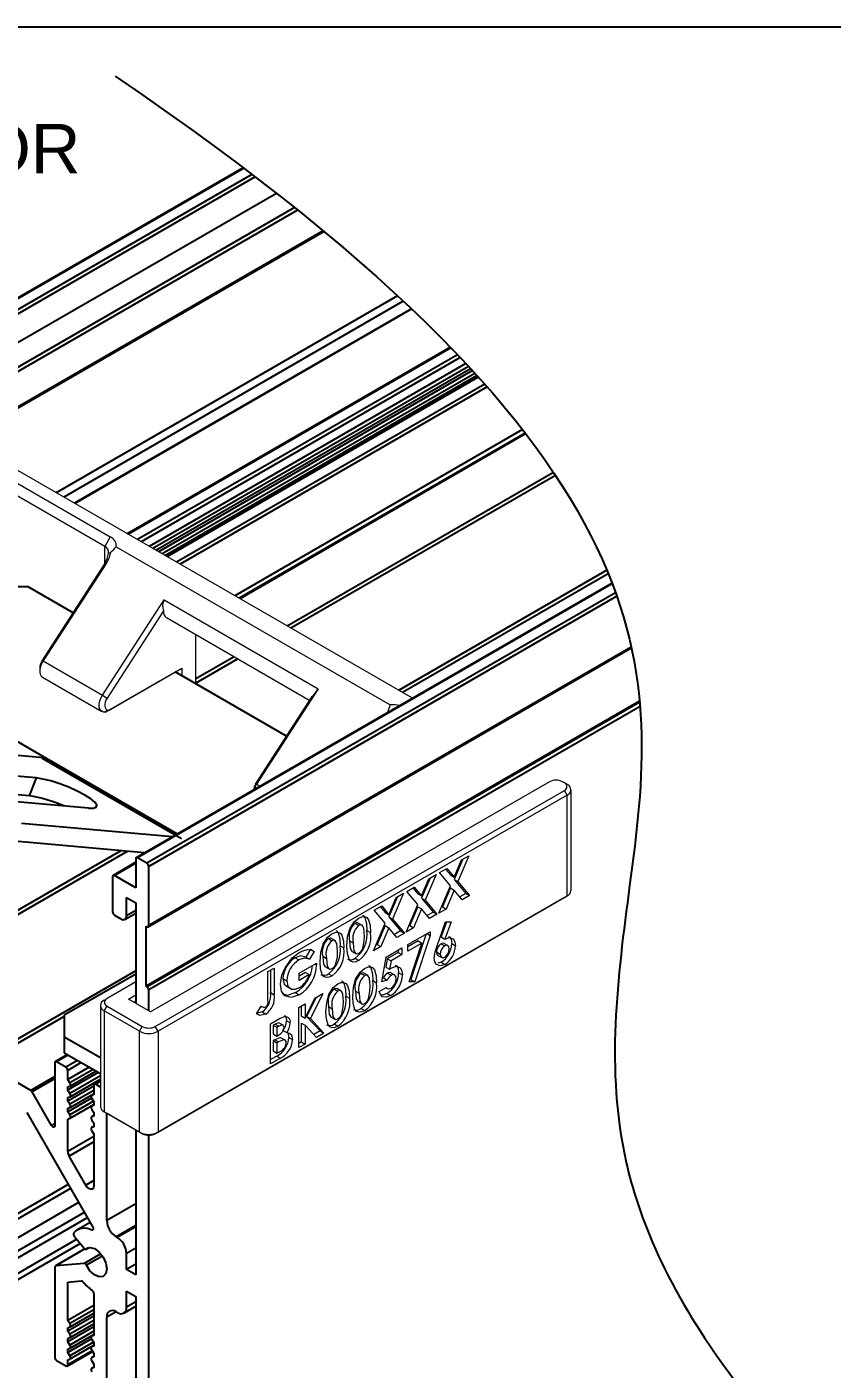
# Model space of a CAD drawing. Extents: x 0 to 16.5, y -14 to 0.
# Drawn here: x 8.38 to 11.45, y -5.11 to 0 of the extents above; entities that cross this region are included whole.
import ezdxf

# ---------------------------------------------------------------- set-up
doc = ezdxf.new("R2010")
doc.units = 0
doc.header["$LTSCALE"] = 0.5
doc.header["$MEASUREMENT"] = 0
for name, color, linetype in [('Brackets', 181, 'CONTINUOUS'), ('Dimension', 10, 'CONTINUOUS'), ('FAB DWG', 221, 'CONTINUOUS'), ('Housing', 150, 'CONTINUOUS')]:
    doc.layers.add(name, color=color, linetype=linetype)
doc.layers.add('Jig', color=41, linetype='CONTINUOUS', lineweight=13)
doc.layers.add('Text-Unprinted', color=131, linetype='CONTINUOUS', plot=False)
doc.styles.get("Standard").update_dxf_attribs({"font": 'arial.ttf'})

msp = doc.modelspace()

# ---------------------------------------------------------------- linework, layer by layer
at = {"layer": 'Brackets', "linetype": 'Continuous', "lineweight": 25, "transparency": 16777216}
for p, q in [((8.3861, -2.1328), (8.2447, -2.1328)), ((8.5572, -2.2315), (8.3861, -2.1328)), ((9.3703, -2.701), (8.9463, -2.4562)), ((8.448, -2.7808), (8.0892, -2.5737)), ((7.8311, -2.7267), (8.4452, -2.7816)), ((8.9699, -3.0918), (8.4396, -2.7857)), ((8.4452, -2.7816), (8.9525, -3.0745)), ((8.9546, -3.0733), (8.448, -2.7808)), ((8.4168, -2.8599), (8.1297, -2.8342)), ((8.4168, -2.8599), (8.3904, -2.928)), ((8.3904, -2.928), (8.1973, -2.9107)), ((8.6156, -2.9747), (8.3286, -2.949)), ((8.9357, -3.0842), (8.3614, -3.0328)), ((8.83, -3.1452), (8.335, -3.1009)), ((8.7963, -3.6064), (8.524, -3.7636)), ((8.524, -3.7636), (8.524, -3.8452)), ((8.524, -3.8452), (8.6614, -3.9245)), ((8.524, -3.8452), (8.524, -3.9062)), ((8.524, -3.9062), (8.6614, -3.9855))]:
    msp.add_line(p, q, dxfattribs=at)
at = {"layer": 'Brackets', "linetype": 'Continuous', "lineweight": 25, "transparency": 16777216, "flags": 128}
msp.add_lwpolyline([(8.6156, -2.9747), (8.6345, -2.9747), (8.6454, -2.9709), (8.6474, -2.9633), (8.6405, -2.9527), (8.6251, -2.9396), (8.6023, -2.925), (8.5736, -2.9099), (8.5411, -2.8953), (8.5068, -2.8822), (8.4732, -2.8714), (8.4425, -2.8639), (8.4168, -2.8599)], dxfattribs=at)
at = {"layer": 'Brackets', "linetype": 'Continuous', "lineweight": 25, "transparency": 16777216}
for centre, radius, start, end in [((8.4454, -2.7767), 0.00491, 267.6422, 302.3493), ((8.3199, -3.4136), 0.4907, 65.7195, 81.7391)]:
    msp.add_arc(centre, radius, start, end, dxfattribs=at)
at = {"layer": 'Dimension', "transparency": 16777216}
msp.add_open_spline([(8.7175, -0.1878), (10.8881, -1.6643), (10.7359, -2.8182), (10.5837, -3.9721), (10.6635, -4.3242), (10.6865, -4.4255), (10.7199, -4.527), (10.7635, -4.6285), (10.8821, -4.9048), (11.0757, -5.1816), (11.3375, -5.4589)], degree=3, knots=[0, 0, 0, 0, 1, 1.437478, 1.437478, 1.437478, 1.563474, 1.563474, 1.563474, 1.90636, 1.90636, 1.90636, 1.90636], dxfattribs=at)
at = {"layer": 'Housing', "linetype": 'Continuous', "lineweight": 25, "transparency": 16777216}
for p, q in [((9.2052, -0.5365), (6.7265, -1.9674)), ((9.2077, -0.5384), (6.7315, -1.9679)), ((9.2382, -0.5616), (6.7669, -1.9883)), ((9.2504, -0.5709), (6.7739, -2.0006)), ((9.332, -0.6341), (6.7739, -2.1108)), ((9.4007, -0.6883), (6.8553, -2.1577)), ((9.4125, -0.6978), (6.8623, -2.17)), ((6.8603, -2.3093), (9.5118, -0.7786)), ((9.5094, -0.7766), (6.8623, -2.3047)), ((9.7927, -1.0238), (8.4933, -1.7739)), ((9.7937, -1.0247), (8.4946, -1.7746)), ((9.8145, -1.0441), (8.5218, -1.7903)), ((9.8455, -1.0732), (8.5625, -1.8139)), ((9.8467, -1.0743), (8.5641, -1.8148)), ((9.9942, -1.2201), (8.764, -1.9302)), ((9.9963, -1.2222), (8.767, -1.9319)), ((10.0215, -1.2485), (8.8023, -1.9523)), ((10.0315, -1.259), (8.8165, -1.9605)), ((10.053, -1.2818), (8.8469, -1.978)), ((10.0631, -1.2927), (8.8614, -1.9864)), ((8.8723, -1.9927), (10.0707, -1.3009)), ((10.0776, -1.3084), (8.8823, -1.9985)), ((10.0876, -1.3193), (8.8967, -2.0068)), ((8.9076, -2.0131), (10.0951, -1.3276)), ((10.0985, -1.3313), (8.9125, -2.0159)), ((10.1005, -1.3335), (8.9155, -2.0176)), ((10.1246, -1.3605), (8.9508, -2.038)), ((10.1341, -1.3713), (8.965, -2.0462)), ((10.2687, -1.5335), (9.1727, -2.1661)), ((10.2788, -1.5466), (9.1892, -2.1756)), ((10.2806, -1.5489), (9.1921, -2.1773)), ((10.3867, -1.6963), (9.3728, -2.2816)), ((10.3946, -1.7081), (9.3869, -2.2898)), ((10.5897, -2.0689), (9.797, -2.5265)), ((10.5951, -2.0821), (9.8112, -2.5347)), ((10.6093, -2.118), (8.7983, -3.1635)), ((10.6104, -2.1208), (8.8033, -3.1639)), ((10.6228, -2.1544), (8.8387, -3.1844)), ((10.6276, -2.168), (8.8458, -3.1966)), ((8.8437, -3.4265), (10.6831, -2.3647)), ((10.6824, -2.3617), (8.8458, -3.422)), ((9.1705, -2.3984), (9.0243, -2.4828)), ((9.1846, -2.4066), (9.0243, -2.4991)), ((10.7142, -2.5679), (8.8352, -3.6526)), ((10.7145, -2.5718), (8.8387, -3.6547)), ((10.7159, -2.5873), (8.8458, -3.6669)), ((8.7394, -3.1371), (7.778, -3.6921)), ((8.764, -3.1393), (7.7922, -3.7003)), ((8.7963, -3.168), (8.7963, -3.2783)), ((8.8387, -3.1844), (8.8033, -3.1639)), ((8.7963, -3.181), (8.7099, -3.2308)), ((8.7963, -3.1844), (8.7149, -3.2313)), ((8.8458, -3.422), (8.8458, -3.1966)), ((8.7079, -3.2354), (8.7079, -3.3701)), ((8.7963, -3.2783), (8.7149, -3.2313)), ((8.7609, -3.315), (8.7963, -3.3354)), ((8.7609, -3.3844), (8.7609, -3.315)), ((8.7963, -3.364), (8.7609, -3.3844)), ((8.7963, -3.3354), (8.7963, -3.7184)), ((8.7149, -3.3824), (8.7397, -3.3967)), ((8.7547, -3.3982), (8.7963, -3.3742)), ((8.8352, -3.424), (8.8387, -3.4261)), ((8.8352, -3.6526), (8.8352, -3.424)), ((8.7963, -3.5941), (8.2023, -3.937)), ((8.8387, -3.6547), (8.8352, -3.6526)), ((8.8458, -3.747), (8.8458, -3.6669)), ((8.524, -3.7676), (8.2164, -3.9452)), ((8.5363, -3.9133), (8.49, -3.94)), ((8.5392, -3.915), (8.495, -3.9405)), ((8.3971, -4.0495), (8.2164, -3.9452)), ((8.488, -3.9446), (8.488, -4.1845)), ((8.5304, -3.9609), (8.495, -3.9405)), ((8.5746, -3.9354), (8.5304, -3.9609)), ((8.5887, -3.9436), (8.5375, -3.9732)), ((8.6192, -3.9611), (8.5375, -4.0083)), ((8.5375, -4.0083), (8.5375, -3.9732)), ((8.6545, -3.9816), (8.5375, -4.0491)), ((8.6336, -3.9695), (8.5453, -4.0205)), ((8.5458, -4.0328), (8.6445, -3.9758)), ((8.488, -3.997), (8.3971, -4.0495)), ((8.488, -4.0052), (8.4021, -4.0548)), ((8.5453, -4.0205), (8.5375, -4.0083)), ((8.6365, -4.0328), (8.5375, -4.09)), ((8.5375, -4.0361), (8.5453, -4.033)), ((8.5375, -4.0491), (8.5375, -4.0361)), ((8.6614, -3.9943), (8.5453, -4.0613)), ((8.5458, -4.0736), (8.6614, -4.0068)), ((8.6365, -4.0303), (8.6365, -4.0654)), ((8.6614, -4.0125), (8.6385, -4.0257)), ((8.6614, -4.0159), (8.6435, -4.0262)), ((8.6614, -4.0366), (8.6435, -4.0262)), ((8.4759, -4.1832), (8.4021, -4.0548)), ((8.5453, -4.0613), (8.5375, -4.0491)), ((8.5375, -4.0769), (8.5453, -4.0738)), ((8.5375, -4.09), (8.5375, -4.0769)), ((8.6274, -4.0789), (8.5375, -4.1308)), ((8.6365, -4.0495), (8.5453, -4.1021)), ((8.5458, -4.1144), (8.6365, -4.0621)), ((8.6365, -4.0639), (8.6281, -4.0687)), ((8.6365, -4.064), (8.6286, -4.0685)), ((8.6365, -4.0654), (8.6286, -4.0685)), ((8.6286, -4.081), (8.6365, -4.0932)), ((8.3815, -4.1333), (8.6323, -4.5701)), ((8.5453, -4.1021), (8.5375, -4.09)), ((8.5375, -4.1177), (8.5453, -4.1146)), ((8.5375, -4.1308), (8.5375, -4.1177)), ((8.5453, -4.143), (8.5375, -4.1308)), ((8.6351, -4.0911), (8.5453, -4.143)), ((8.5458, -4.1552), (8.6365, -4.1029)), ((8.6365, -4.1048), (8.6281, -4.1096)), ((8.6365, -4.1048), (8.6286, -4.1094)), ((8.6365, -4.1063), (8.6286, -4.1094)), ((8.6286, -4.1219), (8.6365, -4.134)), ((8.6365, -4.0932), (8.6365, -4.1063)), ((8.6365, -4.134), (8.6365, -4.1471)), ((8.686, -4.5455), (8.686, -4.1364)), ((8.488, -4.1763), (8.4759, -4.1832)), ((8.5375, -4.1585), (8.5453, -4.1555)), ((8.5375, -4.2821), (8.5375, -4.1585)), ((8.6365, -4.1456), (8.6281, -4.1504)), ((8.6365, -4.1864), (8.6281, -4.1912)), ((8.6365, -4.1456), (8.6286, -4.1502)), ((8.6365, -4.1471), (8.6286, -4.1502)), ((8.6286, -4.1627), (8.6365, -4.1749)), ((8.6365, -4.1865), (8.6286, -4.191)), ((8.6365, -4.1879), (8.6286, -4.191)), ((8.6365, -4.1749), (8.6365, -4.1879)), ((8.6365, -4.225), (8.5375, -4.2821)), ((8.6286, -4.2035), (8.6365, -4.2157)), ((8.6365, -4.2157), (8.6365, -4.4134)), ((8.7963, -4.2001), (8.7963, -4.7521)), ((8.8458, -6.3844), (8.8458, -4.2203)), ((8.6365, -4.2453), (8.5426, -4.2994)), ((8.6062, -4.4103), (8.5426, -4.2994)), ((8.6365, -4.3928), (8.6062, -4.4103)), ((8.5388, -4.4073), (6.8724, -5.3693)), ((8.5478, -4.423), (6.8914, -5.3792)), ((8.5787, -4.4769), (6.9029, -5.4443)), ((8.7963, -4.4819), (8.686, -4.5455)), ((8.6117, -4.5342), (6.8588, -5.5461)), ((8.6001, -4.514), (6.8654, -5.5154)), ((8.6222, -4.5525), (8.5717, -4.5816)), ((8.6342, -4.5781), (8.6283, -4.5816)), ((8.7963, -4.5635), (8.7213, -4.6068)), ((8.7963, -4.5684), (8.7256, -4.6092)), ((6.8443, -5.6376), (8.585, -4.6327)), ((8.572, -4.6165), (6.8588, -5.6056)), ((8.5622, -4.6043), (8.5991, -4.6502)), ((8.6076, -4.6539), (8.616, -4.649)), ((8.6157, -4.6491), (8.6082, -4.6534)), ((8.7256, -4.6092), (8.7213, -4.6068)), ((8.7963, -4.6501), (8.7609, -4.6705)), ((8.6024, -4.6532), (8.49, -4.7181)), ((8.6028, -4.6534), (8.4915, -4.7177)), ((8.6627, -4.6714), (8.5991, -4.708)), ((8.6693, -4.6801), (8.6082, -4.7153)), ((8.7609, -4.7317), (8.7609, -4.6705)), ((8.488, -4.7227), (8.488, -5.0657)), ((8.5991, -4.708), (8.4915, -4.7177)), ((8.7963, -4.7113), (8.7609, -4.7317)), ((8.7963, -4.7521), (8.7609, -4.7317)), ((8.5375, -4.7796), (8.5884, -4.775)), ((8.5375, -4.9253), (8.5375, -4.7796)), ((8.6365, -4.8235), (8.6365, -4.9824)), ((8.7609, -4.8134), (8.7962, -4.8337)), ((8.7609, -4.8746), (8.7609, -4.8134)), ((8.7962, -4.8543), (8.7609, -4.8746)), ((8.7962, -4.8337), (8.7962, -5.9775)), ((8.6365, -4.8681), (8.5375, -4.9253)), ((8.6365, -4.8848), (8.5453, -4.9374)), ((8.5458, -4.9497), (8.6365, -4.8974)), ((8.7213, -4.8926), (8.686, -4.913)), ((8.7213, -4.8926), (8.7256, -4.895)), ((8.7506, -4.8975), (8.7962, -4.8712)), ((8.6365, -4.9089), (8.5375, -4.9661)), ((8.5453, -4.9374), (8.5375, -4.9253)), ((8.6365, -4.9498), (8.5375, -5.0069)), ((8.5375, -4.953), (8.5453, -4.9499)), ((8.5375, -4.9661), (8.5375, -4.953)), ((8.6365, -4.9256), (8.5453, -4.9782)), ((8.5458, -4.9905), (8.6365, -4.9382)), ((8.686, -5.18), (8.686, -4.913)), ((8.5453, -4.9782), (8.5375, -4.9661)), ((8.5375, -4.9938), (8.5453, -4.9908)), ((8.5375, -5.0069), (8.5375, -4.9938)), ((8.6274, -4.9958), (8.5375, -5.0477)), ((8.5453, -5.0191), (8.5375, -5.0069)), ((8.6365, -4.9665), (8.5453, -5.0191)), ((8.6351, -5.0081), (8.5453, -5.0599)), ((8.5458, -5.0314), (8.6365, -4.979)), ((8.6365, -4.9809), (8.6281, -4.9857)), ((8.6365, -4.9809), (8.6286, -4.9855)), ((8.6365, -4.9824), (8.6286, -4.9855)), ((8.6286, -4.998), (8.6365, -5.0102)), ((8.5354, -5.0989), (8.6315, -5.0434)), ((8.5375, -5.0347), (8.5453, -5.0316)), ((8.5375, -5.0477), (8.5375, -5.0347)), ((8.6299, -5.0409), (8.5375, -5.0943)), ((8.5453, -5.0599), (8.5375, -5.0477)), ((8.5458, -5.0722), (8.6365, -5.0199)), ((8.6365, -5.0217), (8.6281, -5.0265)), ((8.6365, -5.0218), (8.6286, -5.0263)), ((8.6365, -5.0232), (8.6286, -5.0263)), ((8.6286, -5.0388), (8.6365, -5.051)), ((8.6365, -5.0102), (8.6365, -5.0232)), ((8.6365, -5.051), (8.6365, -5.0641)), ((8.495, -5.0779), (8.5304, -5.0984)), ((8.5375, -5.0755), (8.5453, -5.0724)), ((8.5375, -5.0943), (8.5375, -5.0755)), ((8.6365, -5.0625), (8.6281, -5.0674)), ((8.6365, -5.1034), (8.6281, -5.1082)), ((8.6365, -5.0626), (8.6286, -5.0671)), ((8.6365, -5.0641), (8.6286, -5.0671)), ((8.6286, -5.0796), (8.6365, -5.0918)), ((8.6365, -5.1034), (8.6286, -5.108)), ((8.6365, -5.1049), (8.6286, -5.108)), ((8.6365, -5.0918), (8.6365, -5.1049))]:
    msp.add_line(p, q, dxfattribs=at)
at = {"layer": 'Housing', "linetype": 'Continuous', "lineweight": 25, "transparency": 16777216, "flags": 128}
for points in [[(8.5453, -4.033), (8.5464, -4.0323), (8.5472, -4.0313), (8.5477, -4.0299), (8.5479, -4.0282), (8.5477, -4.0263), (8.5472, -4.0243), (8.5464, -4.0224), (8.5453, -4.0205)], [(8.5453, -4.0738), (8.5464, -4.0731), (8.5472, -4.0721), (8.5477, -4.0707), (8.5479, -4.069), (8.5477, -4.0671), (8.5472, -4.0652), (8.5464, -4.0632), (8.5453, -4.0613)], [(8.6286, -4.0685), (8.6275, -4.0692), (8.6267, -4.0703), (8.6262, -4.0717), (8.6261, -4.0733), (8.6262, -4.0752), (8.6267, -4.0772), (8.6275, -4.0791), (8.6286, -4.081)], [(8.5453, -4.1146), (8.5464, -4.114), (8.5472, -4.1129), (8.5477, -4.1115), (8.5479, -4.1098), (8.5477, -4.108), (8.5472, -4.106), (8.5464, -4.104), (8.5453, -4.1021)], [(8.6286, -4.1094), (8.6275, -4.11), (8.6267, -4.1111), (8.6262, -4.1125), (8.6261, -4.1142), (8.6262, -4.116), (8.6267, -4.118), (8.6275, -4.12), (8.6286, -4.1219)], [(8.488, -4.1845), (8.4877, -4.1867), (8.4868, -4.1883), (8.4854, -4.1893), (8.4836, -4.1895), (8.4816, -4.1889), (8.4795, -4.1876), (8.4775, -4.1856), (8.4759, -4.1832)], [(8.5453, -4.1555), (8.5464, -4.1548), (8.5472, -4.1537), (8.5477, -4.1523), (8.5479, -4.1507), (8.5477, -4.1488), (8.5472, -4.1468), (8.5464, -4.1448), (8.5453, -4.143)], [(8.6286, -4.1502), (8.6275, -4.1509), (8.6267, -4.1519), (8.6262, -4.1533), (8.6261, -4.155), (8.6262, -4.1568), (8.6267, -4.1588), (8.6275, -4.1608), (8.6286, -4.1627)], [(8.6286, -4.191), (8.6275, -4.1917), (8.6267, -4.1927), (8.6262, -4.1941), (8.6261, -4.1958), (8.6262, -4.1977), (8.6267, -4.1996), (8.6275, -4.2016), (8.6286, -4.2035)], [(8.6365, -4.4134), (8.6357, -4.4189), (8.6335, -4.423), (8.63, -4.4254), (8.6255, -4.4259), (8.6205, -4.4244), (8.6153, -4.4211), (8.6104, -4.4163), (8.6062, -4.4103)], [(8.6323, -4.5701), (8.6334, -4.5725), (8.6341, -4.575), (8.6343, -4.5774), (8.634, -4.5794), (8.6331, -4.5809), (8.6318, -4.5818), (8.6301, -4.582), (8.6283, -4.5816)], [(8.5991, -4.6502), (8.6003, -4.6515), (8.6015, -4.6526), (8.6027, -4.6534), (8.604, -4.654), (8.6052, -4.6543), (8.6063, -4.6543), (8.6074, -4.654), (8.6082, -4.6534)], [(8.6082, -4.6534), (8.6219, -4.648), (8.6389, -4.6521), (8.6566, -4.6649), (8.6719, -4.6843), (8.6823, -4.707), (8.686, -4.7293), (8.6823, -4.7473), (8.6719, -4.7581), (8.6566, -4.7598), (8.6389, -4.7522), (8.6219, -4.7365), (8.6082, -4.7153)], [(8.5453, -4.9499), (8.5464, -4.9493), (8.5472, -4.9482), (8.5477, -4.9468), (8.5479, -4.9451), (8.5477, -4.9433), (8.5472, -4.9413), (8.5464, -4.9393), (8.5453, -4.9374)], [(8.5453, -4.9908), (8.5464, -4.9901), (8.5472, -4.989), (8.5477, -4.9876), (8.5479, -4.986), (8.5477, -4.9841), (8.5472, -4.9821), (8.5464, -4.9801), (8.5453, -4.9782)], [(8.6286, -4.9855), (8.6275, -4.9862), (8.6267, -4.9872), (8.6262, -4.9886), (8.6261, -4.9903), (8.6262, -4.9921), (8.6267, -4.9941), (8.6275, -4.9961), (8.6286, -4.998)], [(8.5453, -5.0316), (8.5464, -5.0309), (8.5472, -5.0299), (8.5477, -5.0285), (8.5479, -5.0268), (8.5477, -5.0249), (8.5472, -5.023), (8.5464, -5.021), (8.5453, -5.0191)], [(8.6286, -5.0263), (8.6275, -5.027), (8.6267, -5.028), (8.6262, -5.0294), (8.6261, -5.0311), (8.6262, -5.033), (8.6267, -5.0349), (8.6275, -5.0369), (8.6286, -5.0388)], [(8.5453, -5.0724), (8.5464, -5.0717), (8.5472, -5.0707), (8.5477, -5.0693), (8.5479, -5.0676), (8.5477, -5.0658), (8.5472, -5.0638), (8.5464, -5.0618), (8.5453, -5.0599)], [(8.6286, -5.0671), (8.6275, -5.0678), (8.6267, -5.0689), (8.6262, -5.0703), (8.6261, -5.0719), (8.6262, -5.0738), (8.6267, -5.0758), (8.6275, -5.0777), (8.6286, -5.0796)], [(8.6286, -5.108), (8.6275, -5.1086), (8.6267, -5.1097), (8.6262, -5.1111), (8.6261, -5.1128), (8.6262, -5.1146), (8.6267, -5.1166), (8.6275, -5.1186), (8.6286, -5.1205)]]:
    msp.add_lwpolyline(points, dxfattribs=at)
at = {"layer": 'Housing', "linetype": 'Continuous', "lineweight": 25, "transparency": 16777216}
for centre, radius, start, end in [((8.8006, -3.1673), 0.00437, 50.7967, 189.214), ((8.8304, -3.1973), 0.0154, 2.6055, 57.3945), ((8.7122, -3.2347), 0.00437, 50.7967, 189.214), ((8.7232, -3.3694), 0.0154, 182.6055, 237.3945), ((8.748, -3.3865), 0.0131, 230.7967, 9.214), ((8.8415, -3.4227), 0.00437, 230.7967, 9.214), ((8.8304, -3.6676), 0.0154, 2.6055, 57.3945), ((8.4923, -3.9439), 0.00437, 50.7967, 189.214), ((8.5221, -3.9739), 0.0154, 2.6055, 57.3945), ((8.6408, -4.0296), 0.00437, 50.7967, 189.214), ((8.3894, -4.0617), 0.0144, 28.7165, 58.0326), ((8.5735, -4.2809), 0.036, 181.9438, 211.0045), ((8.7627, -4.5421), 0.0768, 182.6055, 237.3945), ((8.5701, -4.5962), 0.0113, 154.3332, 225.7334), ((8.6006, -4.6328), 0.0582, 61.6774, 134.4394), ((8.6841, -4.674), 0.0768, 2.6055, 57.3945), ((8.4923, -4.722), 0.0044, 100.5468, 189.2519), ((8.5977, -4.7192), 0.0112, 19.9889, 82.5983), ((8.588, -4.7839), 0.00894, 34.7011, 86.9408), ((8.7447, -4.6554), 0.1937, 219.5612, 233.8034), ((8.6209, -4.8242), 0.0156, 2.854, 53.0929), ((8.7075, -4.9095), 0.0218, 50.7967, 189.214), ((8.7394, -4.8781), 0.0218, 230.7967, 9.214), ((8.5033, -5.065), 0.0154, 182.6055, 237.3945), ((8.5332, -5.095), 0.00437, 230.7967, 9.214)]:
    msp.add_arc(centre, radius, start, end, dxfattribs=at)
at = {"layer": 'Jig', "linetype": 'Continuous', "transparency": 16777216}
for p, q in [((9.8493, -2.5567), (8.3137, -1.6702)), ((8.3137, -1.7192), (8.699, -1.9417)), ((8.6778, -1.9784), (8.3031, -1.7621)), ((8.699, -1.9417), (8.6778, -1.9784)), ((8.6778, -2.045), (8.6778, -1.9784)), ((8.722, -1.9794), (9.765, -2.5815)), ((8.6918, -2.0037), (8.6994, -2.0018)), ((8.4393, -2.4138), (8.6778, -2.045)), ((8.6816, -2.0457), (8.4431, -2.4144)), ((8.6816, -2.0457), (8.6778, -2.045)), ((8.6694, -2.5451), (8.9042, -2.1819)), ((8.9042, -2.1819), (9.4911, -2.5207)), ((8.9023, -2.2234), (8.6868, -2.5566)), ((8.9126, -2.2495), (9.4585, -2.5647)), ((9.0243, -2.5012), (9.0243, -2.314)), ((8.4305, -2.4407), (8.4305, -2.453)), ((8.4431, -2.4144), (8.4393, -2.4138)), ((8.4431, -2.4144), (8.6694, -2.5451)), ((8.6944, -2.6016), (8.9713, -2.4418)), ((8.9501, -2.454), (8.9713, -2.4418)), ((8.9713, -2.4418), (8.9713, -2.4706)), ((8.4408, -2.4759), (8.6671, -2.6065)), ((8.9501, -2.454), (8.681, -2.6094)), ((8.9501, -2.4583), (8.9501, -2.454)), ((8.6694, -2.5451), (8.6868, -2.5566)), ((9.2525, -2.8832), (9.468, -2.55)), ((9.4911, -2.5207), (9.2563, -2.8839)), ((8.6744, -2.6088), (8.6904, -2.6012)), ((8.681, -2.6094), (8.6944, -2.6016)), ((8.6904, -2.6012), (8.6944, -2.6016)), ((8.681, -2.6094), (8.6744, -2.6088)), ((10.3713, -2.8744), (8.8528, -3.751)), ((8.8705, -3.8061), (10.4279, -2.9071)), ((9.2563, -2.8839), (9.2525, -2.8832)), ((9.2563, -2.8839), (9.2695, -2.8915)), ((10.4279, -2.8785), (10.4208, -2.8744)), ((10.4385, -2.8846), (10.4279, -2.8785)), ((10.4385, -2.9254), (10.4279, -2.9071)), ((10.4532, -3.2888), (10.4532, -2.905)), ((10.4385, -2.9254), (8.8811, -3.8245)), ((10.4385, -3.3092), (10.4385, -2.9254)), ((10.0642, -3.1558), (10.0223, -3.254)), ((10.0361, -3.1721), (10.0642, -3.1558)), ((9.9526, -3.2203), (9.9806, -3.2041)), ((9.9757, -3.2069), (9.9942, -3.2291)), ((9.9806, -3.2041), (10.0083, -3.2372)), ((10.0408, -3.1693), (10.0082, -3.2459)), ((10.0083, -3.2372), (10.0361, -3.1721)), ((9.9167, -3.241), (9.8841, -3.3175)), ((9.8842, -3.3089), (9.912, -3.2437)), ((9.9401, -3.2275), (9.8983, -3.3256)), ((9.912, -3.2437), (9.9401, -3.2275)), ((9.9496, -3.3751), (9.9943, -3.2702)), ((9.9943, -3.2702), (9.9526, -3.2203)), ((9.9942, -3.2291), (10.0083, -3.2372)), ((10.0082, -3.2459), (10.0528, -3.2992)), ((10.0082, -3.2459), (10.0223, -3.254)), ((10.0223, -3.254), (10.0669, -3.3074)), ((10.4279, -3.3153), (8.8705, -4.2144)), ((8.8811, -4.2083), (10.4385, -3.3092)), ((9.7926, -3.3126), (9.76, -3.3891)), ((9.7602, -3.3805), (9.7879, -3.3153)), ((9.816, -3.2991), (9.7742, -3.3973)), ((9.7879, -3.3153), (9.816, -3.2991)), ((9.8285, -3.2919), (9.8565, -3.2757)), ((9.8702, -3.3418), (9.8285, -3.2919)), ((9.8516, -3.2786), (9.8701, -3.3007)), ((9.8565, -3.2757), (9.8842, -3.3089)), ((9.8701, -3.3007), (9.8842, -3.3089)), ((9.8841, -3.3175), (9.9287, -3.3708)), ((9.8841, -3.3175), (9.8983, -3.3256)), ((9.9942, -3.2788), (9.9636, -3.3507)), ((10.0083, -3.287), (9.9777, -3.3589)), ((9.9942, -3.2788), (10.0083, -3.287)), ((10.0389, -3.3235), (10.0083, -3.287)), ((10.0528, -3.2992), (10.0297, -3.3125)), ((10.0669, -3.3074), (10.0389, -3.3235)), ((10.0528, -3.2992), (10.0669, -3.3074)), ((10.4279, -3.3153), (10.4385, -3.3092)), ((9.7044, -3.3635), (9.7325, -3.3473)), ((9.7461, -3.4134), (9.7044, -3.3635)), ((9.7275, -3.3502), (9.746, -3.3723)), ((9.7325, -3.3473), (9.7602, -3.3805)), ((9.746, -3.3723), (9.7602, -3.3805)), ((9.8255, -3.4467), (9.8702, -3.3418)), ((9.8701, -3.3504), (9.8395, -3.4223)), ((9.8842, -3.3586), (9.8536, -3.4305)), ((9.8701, -3.3504), (9.8842, -3.3586)), ((9.9148, -3.3952), (9.8842, -3.3586)), ((9.8983, -3.3256), (9.9428, -3.379)), ((9.9287, -3.3708), (9.9056, -3.3842)), ((9.9287, -3.3708), (9.9428, -3.379)), ((9.9777, -3.3589), (9.9496, -3.3751)), ((9.9636, -3.3507), (9.9589, -3.3534)), ((9.9636, -3.3507), (9.9777, -3.3589)), ((9.6314, -3.4129), (9.6456, -3.4211)), ((9.6586, -3.4211), (9.6409, -3.4109)), ((9.7015, -3.5183), (9.7461, -3.4134)), ((9.746, -3.4221), (9.7154, -3.494)), ((9.746, -3.4221), (9.7602, -3.4302)), ((9.76, -3.3891), (9.8046, -3.4425)), ((9.76, -3.3891), (9.7742, -3.3973)), ((9.7742, -3.3973), (9.8187, -3.4506)), ((9.8395, -3.4223), (9.8348, -3.425)), ((9.8395, -3.4223), (9.8536, -3.4305)), ((9.9428, -3.379), (9.9148, -3.3952)), ((9.9418, -3.5031), (9.9754, -3.4073)), ((9.9795, -3.4073), (9.9593, -3.4651)), ((9.9965, -3.4074), (9.9734, -3.4732)), ((9.9754, -3.4073), (9.9965, -3.4074)), ((9.5294, -3.4718), (9.5436, -3.4799)), ((9.5566, -3.48), (9.539, -3.4698)), ((9.6763, -3.4401), (9.6904, -3.4482)), ((9.7602, -3.4302), (9.7295, -3.5021)), ((9.7907, -3.4668), (9.7602, -3.4302)), ((9.8046, -3.4425), (9.7815, -3.4558)), ((9.8187, -3.4506), (9.7907, -3.4668)), ((9.8046, -3.4425), (9.8187, -3.4506)), ((9.8536, -3.4305), (9.8255, -3.4467)), ((9.8315, -3.4943), (9.9165, -3.4452)), ((9.9015, -3.4539), (9.8439, -3.6279)), ((9.9165, -3.4595), (9.858, -3.636)), ((9.9041, -3.4524), (9.9165, -3.4595)), ((9.9165, -3.4452), (9.9165, -3.4595)), ((9.9593, -3.4651), (9.9734, -3.4732)), ((9.4612, -3.5119), (9.4432, -3.5422)), ((9.4754, -3.5201), (9.4574, -3.5504)), ((9.4612, -3.5119), (9.4754, -3.5201)), ((9.5743, -3.4989), (9.5884, -3.5071)), ((9.61, -3.4801), (9.6241, -3.4882)), ((9.6178, -3.519), (9.6354, -3.5292)), ((9.7295, -3.5021), (9.7015, -3.5183)), ((9.7154, -3.494), (9.7107, -3.4967)), ((9.7154, -3.494), (9.7295, -3.5021)), ((9.749, -3.5419), (9.8094, -3.5071)), ((9.7953, -3.5244), (9.7537, -3.5484)), ((9.7953, -3.5152), (9.7953, -3.5244)), ((9.7953, -3.5244), (9.8094, -3.5326)), ((9.8094, -3.5071), (9.8094, -3.5326)), ((9.8716, -3.4803), (9.8315, -3.5035)), ((9.8858, -3.4885), (9.8315, -3.5198)), ((9.8315, -3.5198), (9.8315, -3.4943)), ((9.8369, -3.6359), (9.8858, -3.4885)), ((9.8716, -3.4803), (9.8858, -3.4885)), ((9.9414, -3.5223), (9.9556, -3.5305)), ((9.9581, -3.4912), (9.9723, -3.4994)), ((9.9859, -3.4991), (9.9682, -3.4889)), ((9.9992, -3.4905), (10.0134, -3.4987)), ((9.4034, -3.5445), (9.4175, -3.5527)), ((9.4184, -3.6032), (9.4846, -3.565)), ((9.4432, -3.5422), (9.4574, -3.5504)), ((9.4791, -3.5682), (9.4847, -3.5715)), ((9.4846, -3.565), (9.4847, -3.5715)), ((9.508, -3.5389), (9.5221, -3.5471)), ((9.6315, -3.5463), (9.6457, -3.5545)), ((9.7334, -3.6359), (9.749, -3.5419)), ((9.7537, -3.5484), (9.7486, -3.5803)), ((9.7537, -3.5484), (9.7679, -3.5565)), ((9.7679, -3.5565), (9.7627, -3.5885)), ((9.8094, -3.5326), (9.7679, -3.5565)), ((9.9452, -3.5342), (9.9629, -3.5444)), ((9.9586, -3.5616), (9.9462, -3.5656)), ((9.9586, -3.5616), (9.9728, -3.5698)), ((9.2995, -3.5973), (9.3233, -3.5836)), ((9.2995, -3.7053), (9.2995, -3.5973)), ((9.3091, -3.5917), (9.3091, -3.677)), ((9.3233, -3.5836), (9.3233, -3.6852)), ((9.3567, -3.6237), (9.3709, -3.6318)), ((9.4424, -3.6005), (9.4184, -3.6143)), ((9.4184, -3.6307), (9.4184, -3.6032)), ((9.4565, -3.6087), (9.4184, -3.6307)), ((9.4424, -3.6005), (9.4565, -3.6087)), ((9.5158, -3.5778), (9.5335, -3.588)), ((9.5295, -3.6052), (9.5437, -3.6133)), ((9.6535, -3.6043), (9.6677, -3.6124)), ((9.6807, -3.6125), (9.663, -3.6023)), ((9.7393, -3.6214), (9.7356, -3.6226)), ((9.7393, -3.6214), (9.7535, -3.6296)), ((9.7486, -3.5803), (9.7627, -3.5885)), ((9.755, -3.6026), (9.7691, -3.6108)), ((9.7829, -3.6106), (9.7653, -3.6004)), ((9.797, -3.6017), (9.8111, -3.6098)), ((9.8439, -3.6279), (9.8396, -3.6278)), ((9.8439, -3.6279), (9.858, -3.636)), ((8.7963, -3.6367), (8.6867, -3.7)), ((9.3091, -3.677), (9.3233, -3.6852)), ((9.3684, -3.6525), (9.3861, -3.6627)), ((9.4047, -3.6773), (9.4188, -3.6854)), ((9.5515, -3.6631), (9.5657, -3.6713)), ((9.5787, -3.6714), (9.5611, -3.6612)), ((9.6321, -3.6714), (9.6462, -3.6796)), ((9.6984, -3.6314), (9.7125, -3.6396)), ((9.7227, -3.6729), (9.7499, -3.6572)), ((9.7535, -3.6296), (9.7334, -3.6359)), ((9.7481, -3.6583), (9.7543, -3.6619)), ((9.858, -3.636), (9.8369, -3.6359)), ((8.6614, -3.7265), (8.6614, -4.1103)), ((8.6761, -3.7061), (8.6867, -3.7)), ((8.6761, -3.747), (8.6867, -3.7286)), ((8.6867, -3.7286), (8.821, -3.8061)), ((8.768, -3.702), (8.7963, -3.6857)), ((8.8528, -3.751), (8.768, -3.702)), ((8.7963, -3.7102), (8.7892, -3.7143)), ((9.2553, -3.7582), (9.2733, -3.7285)), ((9.2731, -3.7288), (9.277, -3.7311)), ((9.4167, -3.7337), (9.4405, -3.72)), ((9.4264, -3.7281), (9.4264, -3.7657)), ((9.4405, -3.7739), (9.4782, -3.6983)), ((9.4405, -3.72), (9.4405, -3.7739)), ((9.4827, -3.6957), (9.4468, -3.7678)), ((9.5082, -3.6809), (9.4609, -3.7759)), ((9.4782, -3.6983), (9.5082, -3.6809)), ((9.5301, -3.7303), (9.5442, -3.7385)), ((9.5964, -3.6903), (9.6105, -3.6985)), ((9.6399, -3.7103), (9.6575, -3.7205)), ((9.7526, -3.6805), (9.7668, -3.6887)), ((8.8104, -3.8245), (8.6761, -3.747)), ((8.6761, -3.747), (8.6761, -4.1307)), ((9.2774, -3.7508), (9.2548, -3.7565)), ((9.2774, -3.7508), (9.2915, -3.7589)), ((9.4167, -3.8868), (9.4167, -3.7337)), ((9.4264, -3.7657), (9.4405, -3.7739)), ((9.4468, -3.7678), (9.4986, -3.8232)), ((9.4468, -3.7678), (9.4609, -3.7759)), ((9.4609, -3.7759), (9.5128, -3.8314)), ((9.5379, -3.7692), (9.5556, -3.7794)), ((9.6536, -3.7377), (9.6678, -3.7458)), ((8.8104, -3.8245), (8.821, -3.8061)), ((8.8104, -4.2083), (8.8104, -3.8245)), ((8.8811, -3.8245), (8.8705, -3.8061)), ((8.8811, -3.8245), (8.8811, -4.2083)), ((9.3097, -3.7955), (9.3309, -3.7833)), ((9.3097, -3.9486), (9.3097, -3.7955)), ((9.3268, -3.7968), (9.3193, -3.8011)), ((9.3193, -3.8011), (9.3193, -3.8345)), ((9.3193, -3.8011), (9.3335, -3.8093)), ((9.3268, -3.7968), (9.3409, -3.805)), ((9.3409, -3.805), (9.3335, -3.8093)), ((9.3335, -3.8093), (9.3335, -3.8427)), ((9.3589, -3.8024), (9.3412, -3.7922)), ((9.3566, -3.8216), (9.3707, -3.8297)), ((9.3703, -3.7841), (9.3845, -3.7923)), ((9.3746, -3.8304), (9.3788, -3.8481)), ((9.4264, -3.7931), (9.4264, -3.8649)), ((9.4264, -3.7931), (9.4405, -3.8013)), ((9.4405, -3.8013), (9.4405, -3.8731)), ((9.4841, -3.8479), (9.4405, -3.8013)), ((9.4986, -3.8232), (9.4742, -3.8373)), ((9.5128, -3.8314), (9.4841, -3.8479)), ((9.4986, -3.8232), (9.5128, -3.8314)), ((9.5516, -3.7966), (9.5658, -3.8047)), ((9.3193, -3.8345), (9.3335, -3.8427)), ((9.325, -3.8567), (9.3193, -3.86)), ((9.3193, -3.86), (9.3193, -3.8993)), ((9.3193, -3.86), (9.3335, -3.8682)), ((9.325, -3.8567), (9.3391, -3.8649)), ((9.3335, -3.8427), (9.3398, -3.839)), ((9.3391, -3.8649), (9.3335, -3.8682)), ((9.3335, -3.8682), (9.3335, -3.9074)), ((9.3665, -3.8594), (9.3488, -3.8491)), ((9.3788, -3.8481), (9.393, -3.8562)), ((9.4264, -3.8649), (9.4167, -3.8705)), ((9.4405, -3.8731), (9.4167, -3.8868)), ((9.4264, -3.8649), (9.4405, -3.8731)), ((9.3328, -3.919), (9.3097, -3.9323)), ((9.347, -3.9271), (9.3097, -3.9486)), ((9.3193, -3.8993), (9.3335, -3.9074)), ((9.3328, -3.919), (9.347, -3.9271)), ((9.3335, -3.9074), (9.3403, -3.9035)), ((8.6761, -4.1307), (8.8104, -4.2083)), ((8.6867, -4.1369), (8.6761, -4.1307)), ((8.821, -4.2144), (8.6867, -4.1369)), ((8.821, -4.2144), (8.8104, -4.2083)), ((8.8705, -4.2144), (8.8811, -4.2083))]:
    msp.add_line(p, q, dxfattribs=at)
at = {"layer": 'Jig', "linetype": 'Continuous', "transparency": 16777216, "flags": 128}
for points in [[(8.6778, -2.045), (8.6869, -2.0243), (8.6918, -2.0037)], [(8.6994, -2.0018), (8.693, -2.0239), (8.6816, -2.0457)], [(8.4431, -2.4144), (8.4373, -2.4249), (8.4332, -2.4358), (8.4309, -2.4465), (8.4306, -2.4565), (8.4324, -2.465), (8.436, -2.4717), (8.4408, -2.4759)], [(8.6744, -2.6088), (8.6677, -2.6068), (8.6623, -2.6024), (8.6586, -2.5957), (8.6569, -2.5871), (8.6572, -2.5772), (8.6595, -2.5664), (8.6636, -2.5555), (8.6694, -2.5451)], [(8.6868, -2.5566), (8.6828, -2.564), (8.6799, -2.5716), (8.6783, -2.5791), (8.6781, -2.5861), (8.6793, -2.592), (8.6819, -2.5967), (8.6856, -2.5999), (8.6904, -2.6012)], [(9.2563, -2.8839), (9.2505, -2.8943), (9.2465, -2.9047)], [(9.6112, -3.4342), (9.6278, -3.4078), (9.645, -3.3939)], [(9.6426, -3.4122), (9.6382, -3.4107), (9.6314, -3.4129)], [(9.645, -3.3939), (9.6566, -3.3888), (9.6674, -3.3879), (9.6763, -3.3917), (9.6826, -3.3995), (9.689, -3.4219), (9.6904, -3.4482)], [(9.6666, -3.462), (9.664, -3.4314), (9.6578, -3.4207), (9.6523, -3.4189), (9.6456, -3.4211)], [(9.6596, -3.3824), (9.6622, -3.3835), (9.6685, -3.3913), (9.6749, -3.4137), (9.6763, -3.4401)], [(9.5092, -3.4931), (9.5259, -3.4667), (9.543, -3.4528)], [(9.5406, -3.4711), (9.5362, -3.4696), (9.5294, -3.4718)], [(9.543, -3.4528), (9.5547, -3.4477), (9.5655, -3.4468), (9.5743, -3.4505), (9.5806, -3.4584), (9.587, -3.4808), (9.5884, -3.5071)], [(9.5576, -3.4413), (9.5602, -3.4424), (9.5665, -3.4502), (9.5729, -3.4726), (9.5743, -3.4989)], [(9.6003, -3.5017), (9.6029, -3.465), (9.6112, -3.4342)], [(9.6601, -3.5081), (9.6658, -3.4816), (9.6666, -3.462)], [(9.9734, -3.4732), (9.9909, -3.4677), (10.0047, -3.473), (10.0113, -3.4837), (10.0134, -3.4987)], [(9.9867, -3.4634), (9.9906, -3.4649), (9.9972, -3.4755), (9.9992, -3.4905)], [(9.3645, -3.5826), (9.3921, -3.5448), (9.4182, -3.5248)], [(9.4182, -3.5248), (9.4366, -3.5164), (9.4505, -3.5134)], [(9.4505, -3.5134), (9.4653, -3.5152), (9.4754, -3.5201)], [(9.4983, -3.5605), (9.5009, -3.5238), (9.5092, -3.4931)], [(9.5646, -3.5208), (9.562, -3.4903), (9.5558, -3.4796), (9.5503, -3.4778), (9.5436, -3.4799)], [(9.5581, -3.567), (9.5638, -3.5404), (9.5646, -3.5208)], [(9.6457, -3.5545), (9.6341, -3.5597), (9.6234, -3.5609), (9.6145, -3.5572), (9.6082, -3.5497), (9.6017, -3.5277), (9.6003, -3.5017)], [(9.61, -3.4801), (9.6128, -3.5098), (9.6192, -3.5198), (9.6196, -3.5199)], [(9.6241, -3.4882), (9.6269, -3.518), (9.6334, -3.528), (9.6389, -3.5293), (9.6456, -3.527)], [(9.9318, -3.5456), (9.9356, -3.5222), (9.9418, -3.5031)], [(9.9414, -3.5223), (9.9428, -3.5304), (9.947, -3.5352)], [(9.9699, -3.49), (9.9695, -3.4896), (9.9642, -3.4889), (9.9581, -3.4912)], [(9.9896, -3.5108), (9.9882, -3.5027), (9.9837, -3.4978), (9.9784, -3.4971), (9.9723, -3.4994)], [(9.4432, -3.5422), (9.4227, -3.5376), (9.4034, -3.5445)], [(9.4574, -3.5504), (9.4368, -3.5457), (9.4175, -3.5527)], [(9.5437, -3.6133), (9.5321, -3.6185), (9.5214, -3.6197), (9.5126, -3.6161), (9.5062, -3.6085), (9.4998, -3.5865), (9.4983, -3.5605)], [(9.508, -3.5389), (9.5108, -3.5687), (9.5172, -3.5787), (9.5176, -3.5788)], [(9.5221, -3.5471), (9.5249, -3.5768), (9.5314, -3.5868), (9.5369, -3.5882), (9.5436, -3.5859)], [(9.6817, -3.5738), (9.6843, -3.5749), (9.6906, -3.5827), (9.697, -3.6051), (9.6984, -3.6314)], [(9.7709, -3.5823), (9.7889, -3.5766), (9.8029, -3.5826), (9.8092, -3.5942), (9.8111, -3.6098)], [(9.7837, -3.5723), (9.7887, -3.5745), (9.7951, -3.586), (9.797, -3.6017)], [(9.9728, -3.5698), (9.9552, -3.5755), (9.9413, -3.5704), (9.9342, -3.5603), (9.9318, -3.5456)], [(9.9556, -3.5305), (9.957, -3.5385), (9.9613, -3.5435), (9.9663, -3.5446), (9.9723, -3.5425)], [(9.3471, -3.6456), (9.3525, -3.6108), (9.3645, -3.5826)], [(9.3567, -3.6237), (9.3613, -3.6445), (9.3709, -3.6524)], [(9.6224, -3.693), (9.625, -3.6563), (9.6333, -3.6256)], [(9.6333, -3.6256), (9.6499, -3.5992), (9.6671, -3.5853)], [(9.6647, -3.6036), (9.6603, -3.6021), (9.6535, -3.6043)], [(9.6671, -3.5853), (9.6787, -3.5802), (9.6895, -3.5793), (9.6984, -3.583), (9.7047, -3.5909), (9.7111, -3.6133), (9.7125, -3.6396)], [(9.6887, -3.6533), (9.6861, -3.6228), (9.6799, -3.6121), (9.6744, -3.6103), (9.6677, -3.6124)], [(9.767, -3.6015), (9.7616, -3.6003), (9.755, -3.6026)], [(9.7627, -3.5885), (9.7673, -3.5847), (9.7709, -3.5823)], [(9.7873, -3.6245), (9.7859, -3.6155), (9.7813, -3.6097), (9.7758, -3.6084), (9.7691, -3.6108)], [(9.4188, -3.6854), (9.3882, -3.6962), (9.3632, -3.689), (9.3512, -3.6712), (9.3471, -3.6456)], [(9.4047, -3.6773), (9.374, -3.6881), (9.3542, -3.6823)], [(9.3709, -3.6318), (9.3754, -3.6527), (9.3886, -3.6636), (9.4031, -3.6642), (9.4193, -3.6577)], [(9.5313, -3.6845), (9.548, -3.658), (9.5651, -3.6442)], [(9.5627, -3.6624), (9.5583, -3.661), (9.5515, -3.6631)], [(9.5651, -3.6442), (9.5768, -3.639), (9.5876, -3.6381), (9.5964, -3.6419), (9.6027, -3.6497), (9.6091, -3.6721), (9.6105, -3.6985)], [(9.5867, -3.7122), (9.5841, -3.6817), (9.5779, -3.6709), (9.5724, -3.6691), (9.5657, -3.6713)], [(9.5797, -3.6326), (9.5823, -3.6338), (9.5886, -3.6416), (9.595, -3.664), (9.5964, -3.6903)], [(9.6321, -3.6714), (9.6349, -3.7012), (9.6413, -3.7112), (9.6417, -3.7113)], [(9.6462, -3.6796), (9.649, -3.7093), (9.6555, -3.7193), (9.661, -3.7207), (9.6677, -3.7184)], [(9.6822, -3.6995), (9.6879, -3.6729), (9.6887, -3.6533)], [(9.7668, -3.6887), (9.7498, -3.6951), (9.7354, -3.6928), (9.7273, -3.685), (9.7227, -3.6729)], [(9.7499, -3.6572), (9.7535, -3.6613), (9.7584, -3.6631), (9.7681, -3.6604)], [(9.2733, -3.7285), (9.2823, -3.7332), (9.2867, -3.7332), (9.2915, -3.7314)], [(9.5204, -3.7519), (9.523, -3.7152), (9.5313, -3.6845)], [(9.5301, -3.7303), (9.5329, -3.76), (9.5393, -3.77), (9.5397, -3.7701)], [(9.5802, -3.7584), (9.5859, -3.7318), (9.5867, -3.7122)], [(9.6678, -3.7458), (9.6562, -3.751), (9.6454, -3.7522), (9.6366, -3.7486), (9.6303, -3.741), (9.6238, -3.7191), (9.6224, -3.693)], [(9.7526, -3.6805), (9.7357, -3.6869), (9.7281, -3.6857)], [(9.2915, -3.7589), (9.269, -3.7646), (9.2553, -3.7582)], [(9.3309, -3.7833), (9.3461, -3.7751), (9.3579, -3.7704)], [(9.3607, -3.764), (9.3645, -3.766), (9.3689, -3.7736), (9.3703, -3.7841)], [(9.5658, -3.8047), (9.5542, -3.8099), (9.5435, -3.8111), (9.5347, -3.8075), (9.5283, -3.7999), (9.5219, -3.7779), (9.5204, -3.7519)], [(9.5442, -3.7385), (9.547, -3.7682), (9.5535, -3.7782), (9.559, -3.7796), (9.5657, -3.7773)], [(9.343, -3.7932), (9.3428, -3.793), (9.34, -3.7923), (9.3268, -3.7968)], [(9.3607, -3.8097), (9.359, -3.8031), (9.3569, -3.8012), (9.3542, -3.8005), (9.3409, -3.805)], [(9.3707, -3.8297), (9.3809, -3.8314), (9.3886, -3.8376), (9.393, -3.8562)], [(9.3504, -3.8504), (9.3488, -3.8494), (9.3445, -3.8489), (9.325, -3.8567)], [(9.3692, -3.8689), (9.3685, -3.8636), (9.3664, -3.8597), (9.3629, -3.8575), (9.3587, -3.8571), (9.3391, -3.8649)]]:
    msp.add_lwpolyline(points, dxfattribs=at)
at = {"layer": 'Jig', "linetype": 'Continuous', "transparency": 16777216}
for centre, radius, start, end in [((8.6845, -1.9764), 0.0376, 355.3737, 67.2268), ((8.6693, -1.9996), 0.0228, 349.7022, 68.0572), ((8.4857, -1.7636), 0.32, 311.8975, 317.597), ((8.9433, -2.2045), 0.0451, 149.9471, 204.7597), ((8.9282, -2.2283), 0.0264, 169.3097, 233.5726), ((8.4817, -2.4426), 0.0512, 145.7661, 177.9694), ((9.3389, -2.424), 0.1804, 315.7139, 327.5765), ((10.0408, -2.6999), 0.3001, 156.766, 162.7148), ((9.7739, -2.7153), 0.134, 78.0098, 93.809), ((9.2967, -2.9128), 0.0532, 146.13, 172.8743), ((10.3961, -2.9222), 0.0538, 62.6097, 117.3903), ((10.4225, -2.8928), 0.0153, 290.7834, 69.2166), ((10.4308, -2.905), 0.0218, 290.7834, 69.2166), ((10.4281, -3.2863), 0.0251, 294.3747, 354.3052), ((9.6749, -3.4638), 0.0669, 130.5105, 194.0996), ((9.689, -3.4719), 0.0669, 130.5105, 194.0996), ((9.5729, -3.5226), 0.0669, 130.5105, 194.0996), ((9.5649, -3.4557), 0.1125, 306.3245, 7.9943), ((9.579, -3.4639), 0.1125, 306.3245, 7.9943), ((9.587, -3.5308), 0.0669, 130.5105, 194.0996), ((9.4629, -3.5146), 0.1125, 306.3245, 7.9943), ((9.4771, -3.5227), 0.1125, 306.3245, 7.9943), ((9.6265, -3.4974), 0.0353, 302.7206, 342.2014), ((9.9789, -3.5224), 0.0375, 123.6915, 179.8474), ((9.993, -3.5306), 0.0375, 123.6915, 179.8474), ((9.9115, -3.4875), 0.0878, 302.4878, 358.0703), ((9.9511, -3.5104), 0.0385, 303.5081, 359.4145), ((9.9256, -3.4957), 0.0878, 302.4878, 358.0703), ((9.4542, -3.6278), 0.0976, 121.4047, 177.5622), ((9.4683, -3.636), 0.0976, 121.4047, 177.5622), ((9.3362, -3.5633), 0.1329, 300.9975, 355.3127), ((9.3453, -3.5668), 0.1396, 301.8109, 358.0956), ((9.5245, -3.5562), 0.0353, 302.7206, 342.2014), ((9.6143, -3.5261), 0.0266, 244.035, 310.5206), ((9.3782, -3.5878), 0.0811, 300.4722, 345.0589), ((9.5123, -3.585), 0.0266, 244.035, 310.5206), ((9.697, -3.6551), 0.0669, 130.5105, 194.0996), ((9.7111, -3.6633), 0.0669, 130.5105, 194.0996), ((9.781, -3.6402), 0.0457, 124.7384, 155.7772), ((9.7006, -3.5994), 0.0964, 302.6686, 358.6523), ((9.7952, -3.6484), 0.0457, 124.7384, 155.7772), ((9.7147, -3.6076), 0.0964, 302.6686, 358.6523), ((9.744, -3.6245), 0.0433, 303.8265, 359.9726), ((9.2338, -3.6883), 0.0761, 304.8677, 8.5151), ((9.595, -3.714), 0.0669, 130.5105, 194.0996), ((9.6091, -3.7222), 0.0669, 130.5105, 194.0996), ((9.587, -3.6471), 0.1125, 306.3245, 7.9943), ((9.6011, -3.6552), 0.1125, 306.3245, 7.9943), ((8.6838, -3.7265), 0.0218, 110.7834, 249.2166), ((8.6921, -3.7143), 0.0153, 110.7834, 249.2166), ((9.248, -3.6965), 0.0761, 304.8677, 8.5151), ((9.2742, -3.7119), 0.0261, 311.5807, 14.591), ((9.485, -3.7059), 0.1125, 306.3245, 7.9943), ((9.4992, -3.7141), 0.1125, 306.3245, 7.9943), ((9.6486, -3.6887), 0.0353, 302.7206, 342.2014), ((9.365, -3.7889), 0.0198, 349.964, 110.9058), ((9.5466, -3.7476), 0.0353, 302.7206, 342.2014), ((9.6364, -3.7175), 0.0266, 244.035, 310.5206), ((8.8458, -3.7563), 0.0769, 242.6097, 297.3903), ((8.8458, -3.7584), 0.0538, 242.6097, 297.3903), ((9.3251, -3.8064), 0.0357, 294.2946, 354.7444), ((9.3066, -3.782), 0.0638, 321.5975, 358.0561), ((9.3207, -3.7901), 0.0638, 321.5975, 358.0561), ((9.5344, -3.7764), 0.0266, 244.035, 310.5206), ((9.2936, -3.8432), 0.0853, 297.3366, 356.6918), ((9.329, -3.8647), 0.0404, 286.321, 353.9864), ((9.3078, -3.8513), 0.0853, 297.3366, 356.6918), ((8.6864, -4.1078), 0.0251, 185.6948, 245.6253), ((8.8458, -4.1401), 0.0769, 242.6097, 297.3903), ((8.8458, -4.1666), 0.0538, 242.6097, 297.3903)]:
    msp.add_arc(centre, radius, start, end, dxfattribs=at)
at = {"layer": 'Text-Unprinted', "transparency": 16777216}
msp.add_lwpolyline([(0, 0), (16.5061, 0), (16.5061, -14.0407), (0, -14.0407)], close=True, dxfattribs=at)

# ---------------------------------------------------------------- texts
at = {"layer": 'FAB DWG', "transparency": 16777216, "insert": (7.4359, -0.6212), "char_height": 0.1875, "attachment_point": 5}
msp.add_mtext_dynamic_manual_height_columns('USE JG00268 FOR BK00576', width=2.949978, gutter_width=0.625, heights=[0], dxfattribs=at)

doc.saveas('drawing.dxf')
